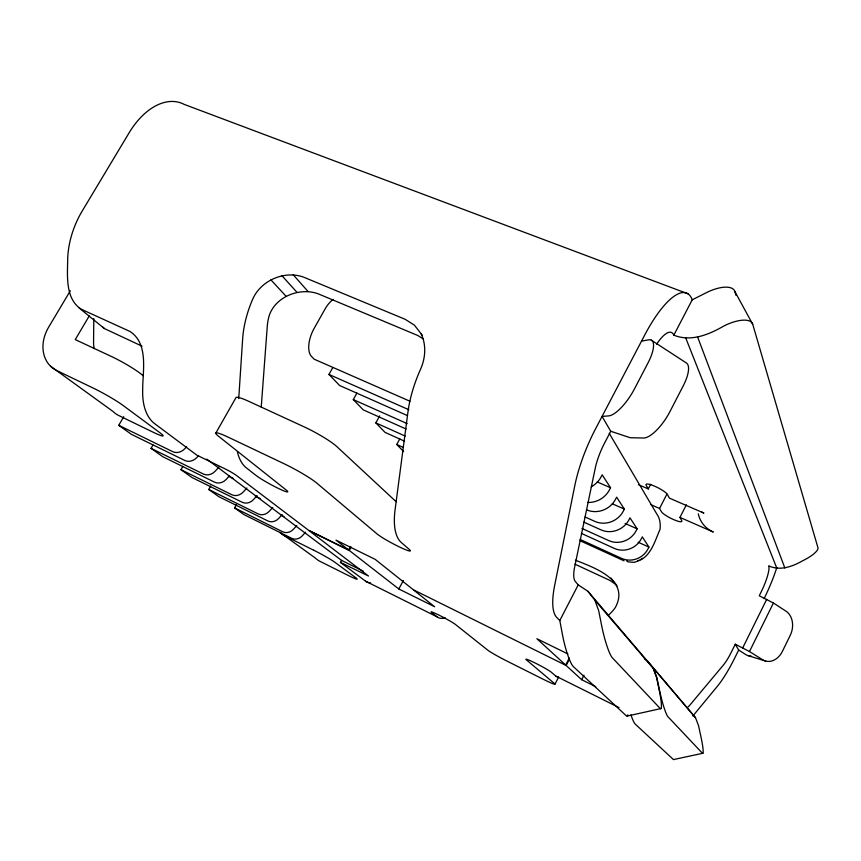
<?xml version="1.0" encoding="UTF-8"?>
<svg xmlns="http://www.w3.org/2000/svg" width="861" height="861" viewBox="0 0 861 861"><rect width="100%" height="100%" fill="white"/><g stroke="black" fill="none" stroke-linecap="round" stroke-linejoin="round"><path stroke-width="1.29" d="M93.795 318.57L93.569 342.226A29.188 17.79 -65 0 0 94.204 348.619M238.734 398.535L242.662 338.739A70.236 36.646 -67.3 0 1 253.037 298.401C261.496 280.169 284.765 270.246 303.685 277.167L405.068 319.259L414.41 325.146L422.256 335.241M261.238 407.07L267.297 325.932A31.911 16.639 -67.3 0 1 269.342 315.18C275.886 296.345 300.134 287.133 318.301 293.859L417.789 335.489L422.88 338.707M773.415 603.001L786.168 611.299A18.178 14.12 -75.9 0 1 790.258 635.31L782.401 651.357A18.221 14.163 -75.3 0 1 762.426 659.644L749.49 651.529L773.415 603.001L759.241 595.78L761.232 591.776A23.021 4.8 -65.8 0 0 768.701 565.86C780.044 571.155 792.389 566.603 802.538 560.834A18.899 5.198 -26.2 0 0 817.95 547.736L752.729 324.296L734.885 291.588A27.584 11.634 -28.4 0 0 706.375 292.675L692.222 299.811A76.79 23.893 -67.7 0 0 644.781 334.918L595.651 428.66A77.264 24.517 -66.6 0 0 574.804 485.626L554.732 585.017A74.25 22.698 -65.4 0 0 556.83 617.52L559.801 620.533L562.567 635.138A26.852 4.553 76.6 0 0 573.448 666.683L626.291 715.782A23.301 3.369 76.7 0 0 627.863 714.802M749.49 651.529L735.272 644.211L731.387 652.046A23.193 4.865 -65.3 0 1 723.369 665.069L690.264 704.632A24.14 5.241 -64.9 0 1 687.821 707.129M735.272 644.211L738.684 650.044L734.863 657.761A51.047 10.709 -65.3 0 1 717.417 686.228L692.868 715.975M742.731 647.859L766.699 599.353M651.013 504.729L659.558 508.474L661.485 511.811A11.494 2.185 26.8 0 0 673.463 519.527A11.494 2.185 26.8 0 0 681.761 520.711L679.953 517.407L686.378 504.783M659.558 508.474L666.909 494.106M581.379 533.4L614.388 548.425A20.298 19.136 -31.5 0 0 641.402 538.652L642.317 536.866L648.936 547.09L648.042 548.844A19.868 18.802 -31.1 0 1 621.577 558.38L580.013 539.395M595.769 686.691L581.692 679.706L583.984 675.207M554.979 684.151L558.585 677.123M569.282 658.03L565.677 665.058L536.887 638.733L567.916 653.962M581.692 679.706L566.14 665.488L569.143 659.644M583.919 522.153L601 529.87A21.084 19.76 -32.2 0 0 629.036 519.657L629.983 517.805L637.129 528.837L636.193 530.645A20.632 19.405 -31.8 0 1 608.749 540.6L581.939 528.45M586.513 509.798A21.945 20.416 -32.7 0 0 615.647 499.1L616.648 497.184L624.376 509.12L623.396 511.003A21.45 20.04 -32.4 0 1 594.897 521.411L585.114 517.009M638.442 484.678L648.279 488.94L650.701 484.226M559.801 620.533L578.226 584.856L575.406 581.595A33.73 10.3 -65.4 0 1 574.717 566.646L595.177 468.535A35.097 11.128 -66.6 0 1 604.497 443.221L610.74 431.264L602.065 416.433L608.695 415.895A29.618 9.815 -57.2 0 0 634.439 388.946L647.892 363.159A29.586 9.74 -56.9 0 0 648.484 339.869L641.52 341.139M591.195 486.885A22.87 21.116 -33.2 0 0 601.129 476.8L602.173 474.809L610.557 487.767L609.545 489.726A22.332 20.718 -32.9 0 1 587.536 502.437M656.642 344.206A34.881 10.849 -67.7 0 1 673.819 335.177L692.222 299.811M413.969 590.269L434.665 606.768L398.815 588.978L403.357 580.529M445.105 617.767A49.701 18.296 -64.3 0 1 437.162 616.896L365.591 581.197L340.429 562.405L341.537 560.371L206.801 459.107M688.079 293.859L184.179 104.385A66.243 40.941 -70.7 0 0 129.107 132.831L82.161 211.117A66.523 41.898 -67.8 0 0 67.653 261.335C67.341 277.264 65.673 299.445 81.375 309.293L129.893 331.42C149.028 343.7 142.539 371.597 142.678 390.108A65.813 37.045 -65.1 0 0 154.743 423.72L196.835 455.157L225.291 468.976A9.234 0.796 28.9 0 1 236.28 475.347L308.442 530.172L348.576 549.921L350.449 546.477M398.815 588.978L349.308 550.48L351.18 547.047M403.594 451.541L396.749 444.47L399.816 438.862M404.552 441.187L385.028 432.373L375.837 422.88L379.669 415.917M406.166 429.069L363.224 409.847L353.301 399.601L356.895 393.111M407.296 415.519L339.675 385.534L328.945 374.449L332.712 367.722M305.569 532.195L302.276 535.843A9.363 8.244 -51.7 0 1 291.728 538.34L244.072 514.663L234.601 507.904L236.463 504.578M282.193 514.587L278.77 518.354A9.708 8.47 -51.3 0 1 267.879 520.97L218.909 496.722L208.749 489.478L210.687 486.034M257.062 495.656L253.511 499.563A10.063 8.707 -51 0 1 242.264 502.307L191.895 477.468L180.971 469.675L182.833 466.414M215.788 433.158L235.925 397.707A27.466 3.519 29.2 0 1 248.98 401.43L304.234 426.895A27.81 3.648 28.9 0 1 336.888 446.644L394.962 500.618A19.039 2.314 28.4 0 0 396.254 501.715M229.467 475.842L226.303 479.319A10.45 8.944 -50.7 0 1 214.658 482.203L162.837 456.739L151.052 448.344L153 444.976M198.547 455.641L196.9 457.449A10.881 9.202 -50.4 0 1 184.846 460.484L131.475 434.385L118.743 425.312L123.747 416.681M89.232 315.944L75.251 339.6L111.446 356.497A24.614 2.701 29.6 0 1 141.279 374.169L143.356 375.816M70.322 290.76L48.647 327.18A36.27 29.199 -48.7 0 0 56.891 370.639L93.01 387.977A24.7 2.185 29.3 0 1 123.091 405.466L160.297 433.018A23.473 2.002 29.1 0 1 153.258 432.265L118.969 415.637A33.773 27.864 -49.1 0 1 112.985 411.45L50.605 366.259M296.776 525.565L293.429 529.257A9.493 8.33 -51.6 0 1 282.752 531.807L234.601 507.904M246.892 487.993L243.286 491.965A10.214 8.793 -50.9 0 1 231.889 494.763L180.971 469.675M272.743 507.463L269.278 511.294A9.837 8.556 -51.2 0 1 258.246 513.952L208.749 489.478M219.286 466.705L215.272 471.107A10.612 9.04 -50.6 0 1 203.465 474.056L151.052 448.344M186.622 446.719L184.954 448.559A11.042 9.299 -50.3 0 1 172.727 451.659L118.743 425.312M608.749 614.958L611.536 612.16A22.483 6.339 -65.2 0 0 615.367 607.457C630.123 579.991 594.51 567.808 575.396 560.177M626.614 560.877L628.1 561.899L634.396 562.341L639.798 560.285L642.371 558.251M641.38 559.607C651.917 553.3 655.264 539.998 660.032 529.397C660.57 524.145 660.161 518.731 656.965 514.308L609.254 433.363M673.819 335.177C691.082 342.161 709.109 334.531 724.155 325.845A27.875 11.182 -28.1 0 1 752.729 324.296M627.26 716.061L660.85 708.592M702.91 753.257L673.915 759.488A20.115 2.475 76.8 0 1 673.227 759.38L635.203 724.058A22.698 3.196 76.8 0 1 630.952 714.845M637.743 560.597L639.798 560.285M748.833 655.856L765.838 661.13M610.74 431.264L630.166 437.711L643.888 438.023A29.392 10.472 -57.1 0 0 669.933 411.612L683.182 385.954A29.36 10.386 -56.7 0 0 686.002 362.739L651.303 340.127M679.953 517.407L713.295 532.023A28.069 26.411 -18.2 0 1 698.314 513.866M597.233 481.934L610.557 487.767M409.987 401.248L314.179 359.198L311.521 356.454A22.332 11.118 -67 0 1 314.104 328.45L324.974 309.153A22.3 11.064 -67.5 0 1 333.229 299.37M328.945 374.449L408.803 409.707M612.311 503.782L624.376 509.12M353.301 399.601L407.199 423.634M625.097 523.466L637.129 528.837M375.837 422.88L405.208 436.086M638.109 542.215L648.936 547.09M396.749 444.47L402.84 447.236M580.056 540.708L624.085 560.834M142.065 346.187L104.418 328.568L78.986 307.851M574.997 564.203L609.792 580.357L616.089 584.587M578.226 584.856L587.977 591.335L695.516 717.719L698.519 725.586L700.972 736.898A20.201 2.131 76.6 0 1 702.307 753.127L668.028 716.804A22.795 2.744 76.6 0 1 659.612 690.651L656.878 677.661L653.499 668.653M228.402 476.122L233.18 478.447M255.297 496.173L260.097 498.519M281.558 515.427L283.979 516.611M349.308 550.48L309.207 530.753L368.53 576.041L340.429 562.405M566.14 665.488L413.345 589.763L375.192 559.37L335.994 540.127L348.576 549.921M341.537 560.371L363.213 571.134M437.162 616.896L431.824 612.731A13.787 0.969 28.1 0 1 439.196 615.228L439.971 615.615A13.787 0.969 28.1 0 1 455.555 624.559L487.638 650.044A17.381 1.152 27.9 0 0 506.72 660.957L543.517 679.404A17.597 1.173 27.8 0 0 554.452 683.526L526.372 659.849A14.228 1.022 27.8 0 1 535.058 662.97L535.876 663.368A14.228 1.022 27.8 0 1 551.46 672.344L555.711 676.036L619.037 707.613M738.684 650.044L745.443 654.392A17.952 14.056 -75.3 0 0 751.276 656.179M644.276 658.633L647.224 660.656M102.502 326.857L104.418 328.568M270.946 279.89L286.207 296.421M281.956 275.703L296.991 292.342M293.203 274.756L308.012 291.459M647.623 661.119L695.516 717.719M594.811 600.106L653.112 668.19L656.491 677.22L659.225 690.221A23.398 2.906 76.5 0 1 660 708.291L612.3 657.729A26.992 3.928 76.4 0 1 601.721 625.936L598.675 610.664L594.811 600.106L587.977 591.335M610.944 577.979L617.1 585.9M648.279 488.94L646.17 485.303A12.065 2.432 26.9 0 1 654.726 486.228A12.065 2.432 26.9 0 1 667.415 494.505L669.384 498.11L703.911 513.102A29.145 27.272 -19.5 0 1 701.704 512.026M685.743 337.975L776.805 568.163M697.722 337.264L784.866 568.012M421.147 333.81C426.582 345.272 425.463 358.682 420.211 370.004A73.745 30.964 -66.9 0 0 407.974 411.838L395.113 509.518A70.989 28.757 -65.3 0 0 401.387 542.602L409.352 549.49A19.114 1.873 28.3 0 1 399.665 547.058L398.632 546.563A19.114 1.873 28.3 0 1 376.935 533.831L316.73 483.064A27.929 2.96 28.8 0 0 283.753 463.573L228.617 437.377A27.584 2.841 29 0 0 218.694 436.376L286.239 490.038A18.522 1.733 28.8 0 1 278.727 488.574L277.759 488.112A18.511 1.722 28.8 0 1 256.126 475.498L246.397 467.889A67.739 34.16 -65.2 0 1 237.388 451.616M734.885 291.588L736.047 295.441M776.816 567.539A50.659 10.569 -65.8 0 1 764.224 598.373M558.111 677.101A51.434 15.014 -64.7 0 1 555.711 676.036M370.607 582.908A48.668 20.147 -64.1 0 1 365.591 581.197M313.867 550.287L284.959 535.919A27.089 23.807 -50.7 0 1 279.847 532.346L315.277 558.003A25.669 22.849 -51.2 0 0 320.174 561.437L347.855 575.266A17.414 1.162 28.4 0 0 355.937 577.871L335.004 562.373A18.038 1.248 28.4 0 0 313.867 550.287"/></g></svg>
